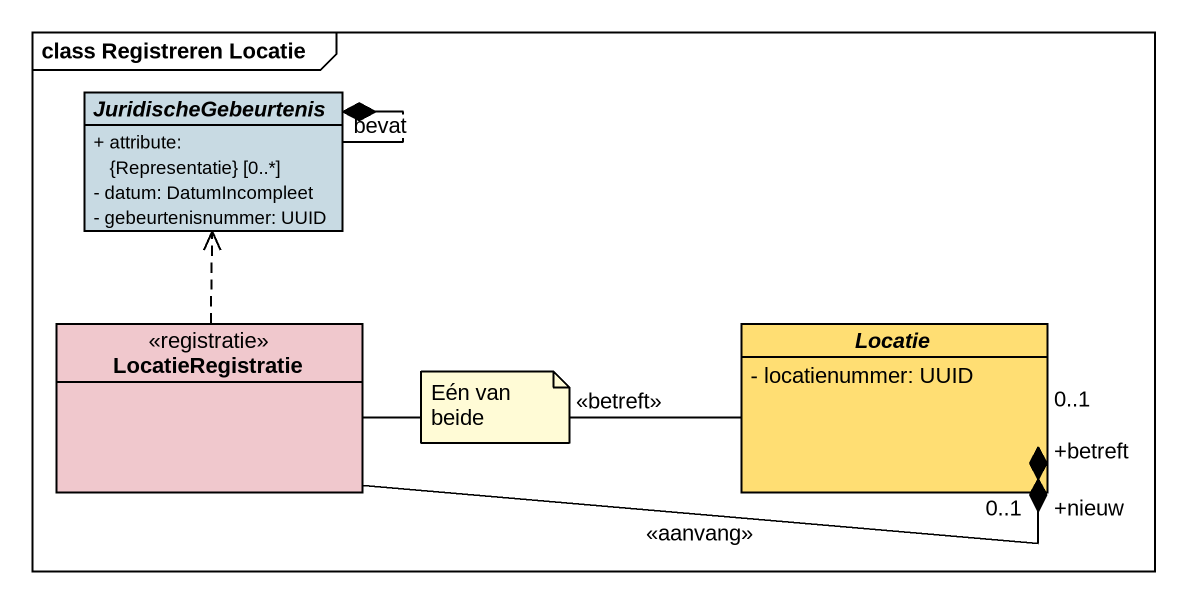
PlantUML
@startuml
mainframe class Registreren Locatie
hide circle
hide empty members
skinparam classAttributeIconSize 0
abstract class JuridischeGebeurtenis #C8DAE3 {
  + attribute: {Representatie} [0..*]
  - datum: DatumIncompleet
  - gebeurtenisnummer: UUID
}
class LocatieRegistratie <<registratie>> #F0C8CD
abstract class Locatie #FFDE73 {
  - locatienummer: UUID
}
JuridischeGebeurtenis --* JuridischeGebeurtenis : bevat
LocatieRegistratie .up.> JuridischeGebeurtenis
LocatieRegistratie -right-* "+betreft\n0..1" Locatie : <<betreft>>
LocatieRegistratie -right-* "+nieuw\n0..1" Locatie : <<aanvang>>
note as N1
  Eén van beide
end note
@enduml
